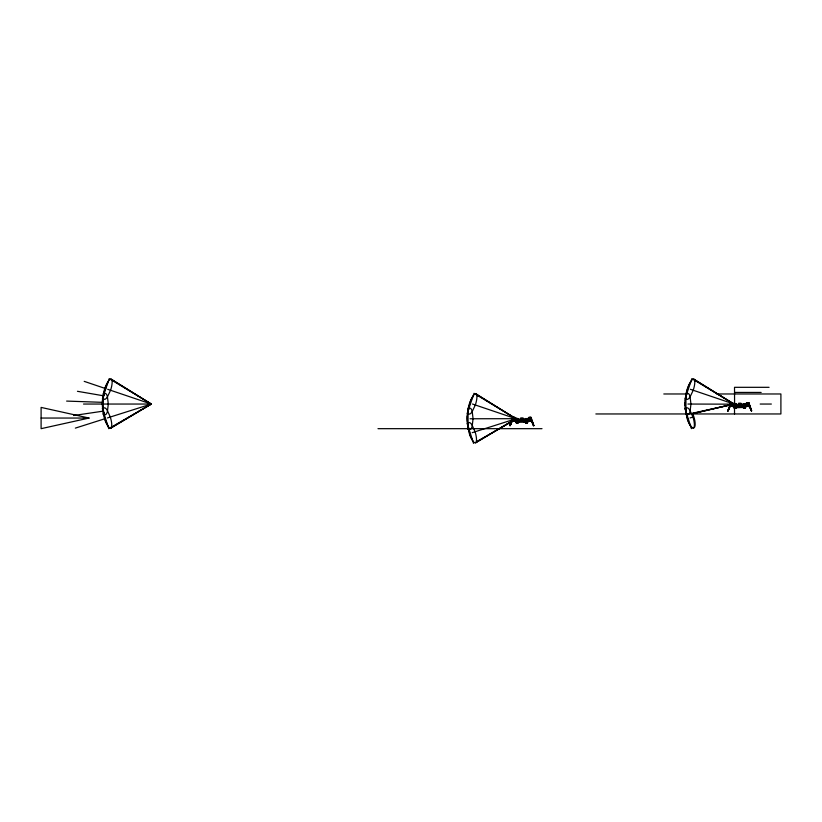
<?xml version="1.0" encoding="UTF-8"?>
<svg xmlns="http://www.w3.org/2000/svg" width="822" height="822" viewBox="0 0 822 822"><rect width="100%" height="100%" fill="white"/><g stroke="black" fill="none" stroke-linecap="round" stroke-linejoin="round"><path stroke-width="1.23" d="M103.295 414.309L103.295 413.25M468.067 429.033L468.067 427.974M514.921 421.059C513.308 418.193 515.579 422.498 515.713 420.021M514.932 421.09L515.826 421.994L517.696 421.881M518.343 419.569C518.744 418.162 515.538 418.264 516.021 419.857L515.661 418.655L515.949 419.518L515.826 418.624L516.771 419.117M516.36 421.481L517.089 422.857L516.195 422.857L518.312 422.857M516.946 420.833L516.391 420.566L517.089 419.765L516.401 420.032C523.419 423.135 511.716 416.004 515.815 420.936M513.02 418.203L514.346 418.203C511.017 418.84 515.805 417.042 515.692 419.857L516.37 418.624M516.771 422.857L516.771 421.481M516.976 422.251L516.946 418.86M517.151 421.686L517.1 418.788M517.326 418.86L517.285 422.508M517.5 418.788L517.572 419.374L517.655 418.788M517.85 418.788L518.086 421.049L517.213 419.487C519.35 423.659 518.292 419.004 517.357 421.481M517.983 422.508C517.326 421.172 519.237 420.165 517.911 421.1M517.973 421.737L518.168 418.788M520.007 420.895L519.874 420.001M520.573 419.826L520.737 417.946L523.09 417.946L523.09 418.583M521.898 420.361L521.898 419.826M520.634 418.583L523.193 418.583L523.224 420.361L520.562 420.361L520.573 419.302M523.727 420.895L523.871 420.001M527.118 422.857L525.772 422.857L526.399 422.508M526.964 418.675L525.381 418.86L525.494 421.481C524.909 419.734 526.388 421.933 525.361 420.525M525.525 422.508C528.957 421.933 526.193 424.255 526.44 421.481L527.693 421.481L526.964 422.857M685.949 414.309L685.949 413.25M733.625 405.256C732.515 408.873 733.049 401.074 736.235 404.136L736.132 406.756M731.159 404.177L730.244 404.198L730.275 406.356L728.045 410.959L729.731 406.006L736.348 406.756L733.923 406.756L734.652 408.133M729.813 405.821L733.676 405.821L732.032 403.951L730.131 403.951L730.676 402.616L732.217 402.616L730.707 403.088M733.419 404.116C733.912 402.379 735.032 408.729 731.539 405.595C729.936 401.218 731.107 406.068 730.285 405.739M734.025 406.438L733.707 407.27L734.858 406.756M733.707 403.9L733.573 405.133C733.686 402.338 728.909 404.105 732.227 403.489M734.18 403.725C733.861 405.842 733.943 403.078 734.416 404.393L732.885 405.996M734.077 406.756L734.077 406.202M734.241 406.756L734.971 408.133L736.193 408.133L734.282 407.866M734.817 406.109L734.231 404.321M734.416 405.842L734.426 405.308L731.899 405.338L732.864 406.726L732.289 405.02M734.858 407.527L734.827 404.136M735.032 406.962L734.981 404.075M734.776 407.435L735.022 406.592L735.176 407.866M735.207 404.136L735.166 408.133M735.31 407.013L735.3 404.075M744.259 404.383L735.536 404.65L735.454 404.075M735.865 404.383L735.978 406.756L735.721 404.075M734.077 408.133L735.865 407.794M735.854 407.013L735.896 404.075M737.889 406.171L737.889 405.277M741.074 403.859L738.423 404.311L738.444 404.845L741.105 404.845M739.779 405.636L739.779 405.112M742.8 405.544L742.8 404.578L741.105 404.578L741.105 405.636L738.444 405.636L738.454 404.578M741.177 404.578L738.423 404.136M741.608 406.171L741.752 405.277M741.845 405.112L741.845 404.311L737.776 404.311L737.776 405.112M743.92 405.945C744.711 407.332 745.328 410.034 743.54 406.952M744.845 408.133L744.845 407.27M749.15 403.89C749.068 407.096 749.715 403.222 747.517 403.201L746.653 404.63L743.201 403.951L744.845 403.951L743.437 403.951L743.283 404.845M744.999 408.133L743.427 407.794M528.258 419.23C528.043 417.853 527.395 420.936 527.375 418.624M746.15 404.157C747.219 405.318 745.153 403.263 744.157 403.951M527.94 420.545L531.813 420.545L531.485 420.946L530.704 419.631L531.002 417.925L529.399 418.203L530.632 418.675L529.635 417.915L528.772 419.354L527.714 418.799L528.299 421.234L528.156 420.525L528.289 421.1L528.823 420.545L527.745 418.614L525.042 419.569M528.68 419.107L528.043 419.857L527.703 419.354L528.793 419.662M747.188 403.212C746.91 404.917 744.886 405.513 745.462 404.034C744.65 407.229 748.226 407.167 747.29 404.876C744.259 404.969 748.41 408.76 745.39 404.362M747.332 405.236C747.465 403.879 745.318 407.373 746.705 405.821L745.77 404.013L745.061 404.393L746.15 403.951L745.523 404.465L745.575 403.9M530.467 418.264C532.543 419.158 535.533 432.845 531.68 421.008L528.238 420.638L531.885 420.73L531.557 421.131M526.964 421.481C529.758 422.539 527.816 419.662 528.402 421.326C531.659 417.555 526.84 424.368 523.963 421.552L526.594 421.881M528.156 420.515L528.752 420.905M530.015 420.021L528.084 420.289C528.341 421.378 529.399 419.436 529.358 419.95M528.402 421.131L528.227 420.525C530.807 417.74 526.912 422.96 529.296 420.165L529.091 419.446L528.269 420.248L529.327 419.744M530.622 419.066L531.125 419.775L530.693 418.511M531.022 418.09L530.724 417.34L530.92 418.758M531.3 419.251L531.351 418.562M531.546 420.381L530.848 419.035M744.146 404.773L744.67 405.452L744.311 404.558L743.222 405.934L743.509 406.643L744.044 406.13M746.787 406.078C748.904 403.088 743.129 409.068 747.897 405.297M746.582 405.554L746.047 405.523L746.972 404.732L746.181 406.417L749.438 406.407L751.4 410.99L749.407 405.493M745.986 405.76L746.294 406.253L747.27 405.472M748.441 404.65L748.452 404.177M749.674 405.606L748.955 403.787M527.888 418.737L527.991 419.405L527.662 418.614M528.515 421.1L529.152 420.196M745.379 404.445L746.263 404.352M745.914 404.65L745.862 404.095M742.369 407.167L741.845 406.828L746.15 406.756L746.171 405.873L746.386 406.489M467.307 416.014L467.307 421.522M685.147 402.215L685.147 405.883M736.142 406.13L734.077 405.133L734.303 404.558C736.255 405.41 736.81 407.26 736.039 405.626M516.586 418.449L516.134 418.182L515.055 420.915L518.466 421.481L516.946 421.737M476.411 394.139L516.021 418.891L515.127 419.549L514.11 417.915M515.322 420.72L515.456 421.481L515.805 420.741M516.35 419.189L516.298 418.449M524.878 421.552L525.782 420.741M525.772 420.556L525.628 421.172L527.549 419.857L530.077 420.319L531.485 418.675L530.94 417.34L529.07 417.34L525.35 420.895M527.375 420.063L527.313 419.282L525.761 421.737M528.197 418.881L528.279 419.549M528.402 420.782L527.652 421.296M736.111 404.845L736.574 404.383L733.656 404.157L732.792 405.821C734.231 407.28 732.998 404.486 731.816 405.297M734.221 404.599C733.686 405.133 733.614 403.643 733.008 404.825M732.433 405.369L733.316 406.52L733.563 405.873M734.015 404.075L734.467 403.458M735.454 406.13L735.238 406.756M735.752 406.119L734.241 405.338L734.971 405.041M735.885 406.13L735.68 406.828M736.101 406.13C735.967 406.962 735.187 405.082 736.748 406.828M736.481 406.13L736.204 406.756M743.591 405.914C743.098 405.678 743.365 406.428 743.016 406.16L742.749 406.828M744.681 406.109L745.225 405.842C746.736 402.893 741.29 408.74 744.413 404.763L746.951 402.616L748.986 403.273M745.256 404.044L745.924 405.133L748.195 405.297L744.537 405.041L745.225 405.308M745.482 406.993L744.527 407.866M749.253 404.208L748.256 405.297C749.983 404.301 748.986 402.05 747.044 402.903L748.821 402.616L751.411 410.805C752.284 404.496 741.773 407.26 747.28 402.616M514.223 419.631C516.38 422.549 513.801 419.097 514.593 420.165M733.871 404.568L733.162 406.458L732.484 405.102M516.206 419.333L515.507 420.946L512.055 420.967L510.236 425.57L511.993 420.895L510.133 425.539L511.849 420.73L509.938 425.704L512.24 418.788L513.503 419.631M512.918 418.521L513.01 417.34L512.342 420.556L513.01 419.302L512.476 418.511M511.962 420.227L512.651 418.881M512.856 419.271C513.586 417.72 512.979 421.07 512.589 419.158M514.397 419.991L513.658 420.319L514.346 419.652L515.219 420.248L514.397 419.456M512.188 421.131L515.558 421.152L511.551 420.843L512.137 421.244M515.743 419.097L516.082 419.323M516.339 419.323L514.664 417.34L512.794 417.34L512.25 418.675L513.658 420.319M518.281 420.319L517.881 421.285M730.553 403.818C723.596 421.696 731.446 401.115 731.077 404.784M733.707 405.215L731.241 405.297L731.457 404.784L729.617 405.647M730.491 405.051L730.347 403.89M729.689 406.119L730.912 404.907L730.285 404.126L730.799 404.671L731.128 402.903M730.912 404.506L730.213 404.332L729.844 405.503M733.799 406.736L733.224 406.15M733.409 405.904L733.532 406.489M102.534 401.29L102.873 398.732M512.332 419.056C513.503 417.299 512.342 419.939 513.257 419.23M512.312 419.425L513.288 419.354L512.558 418.758M685.301 400.437L685.949 397.016M530.961 419.631L533.807 425.704L531.536 418.922C529.43 418.768 531.998 419.58 530.878 418.747M743.191 405.832L744.044 406.756M743.602 406.212L743.17 406.068M745.595 404.075L745.955 404.455M746.314 405.359L747.465 403.951L748.791 403.951L748.565 403.201M748.801 404.116L749.407 405.811M749.15 404.681L748.575 404.712L749.541 405.821M745.646 404.29L745.821 404.948M468.499 408.298L470.431 401.403M686.38 393.574L686.709 391.878M745.965 405.955L746.016 406.417M515.199 420.278C514.099 419.138 515.117 422.313 515.661 420.289M515.497 420.895L515.507 420.823M518.425 420.72L517.655 420.977M733.553 404.373L732.844 404.63L731.991 403.201M743.468 406.212L743.293 406.756M467.646 413.456L468.067 411.74M686.884 391.036L688.312 386.679M512.425 419.056L513.164 418.901L512.764 419.251M516.154 418.943L515.641 419.261L514.336 417.34M730.902 404.568L730.799 404.023M729.946 405.503L730.47 404.29M102.411 398.742L109.234 378.603L151.248 404.044L111.165 427.913M467.194 413.466L474.006 393.327L516.021 418.768L472.475 404.023M685.075 398.742L691.888 378.603L733.902 404.044L690.357 389.299M527.847 418.645L525.361 418.675L528.269 418.675L526.275 418.788M528.012 419.302L528.474 420.021L529.584 418.675L531.536 418.922M528.186 421.028L528.289 421.481M530.796 418.932L531.464 420.545L531.998 420.371M747.064 405.369L747.958 405.595M748.647 404.044L751.575 410.918M748.626 404.825L749.006 404.167L748.852 404.784M749.88 405.647L749.068 404.085M729.731 406.006L728.117 410.846L729.936 406.253L733.388 406.356L732.803 406.335M513.01 417.34L512.599 418.377L513.483 418.624L512.671 417.627L514.572 417.627M730.85 403.283L730.922 403.787M732.032 405.123L732.258 404.558L731.847 405.595L731.303 405.297M516.545 420.032L513.421 420.021L513.575 419.508L472.198 432.67M514.664 417.34L514.161 418.675L515.26 420.021L515.723 418.984L515.25 420.946L516 419.518M514.161 420.032L515.343 421.326M514.356 420.196L514.644 419.446L515.476 420.248L514.582 419.61M515.343 419.045L475.938 442.637A10.635 3.411 72.4 0 0 476.678 442.02M516.36 420.063C516.144 418.028 516.719 422.087 517.48 419.497L516.596 419.487M730.892 402.616L730.491 403.951L730.676 402.616M732.032 403.951L732.546 402.616L734.128 404.558L736.224 404.845M732.947 404.383L733.049 404.743M734.128 404.558L733.902 405.133L733.491 404.64M734.837 405.452L735.197 404.558M735.361 404.773L734.272 405.842M515.939 419.446L515.343 420.895L515.887 419.333M733.286 406.253L733.614 404.671M103.418 396.523L104.117 394.837M510.051 425.642L512.435 419.199L513.051 419.487M517.572 421.481L518.281 420.525L518.466 421.028M735.454 406.756L736.307 405.832L734.478 404.763M527.868 419.045L529.163 417.627L531.063 417.627L530.252 418.624M743.18 406.017L743.684 406.119M733.491 404.229L733.245 405.76M470.759 400.54L473.123 396.307M688.641 385.816L691.004 381.593M512.219 420.217L512.836 418.912M511.746 420.371L512.527 419.302M515.209 420.566L515.034 421.08M529.347 419.991L528.628 421.059M513.031 419.631C510.647 422.056 513.442 419.58 515.589 420.515M529.707 419.754L529.779 420.319M530.93 419.354L530.231 419.631M531.69 420.967L533.848 425.457M745.821 405.821L749.633 406.171M108.35 381.593L104.99 388.385L103.551 396.194M528.906 420.802L527.724 418.819M528.659 421.265L529.368 420.155M516.082 418.963L518.692 419.569M525.474 421.018L525.679 421.183M529.635 417.925L527.724 419.857L527.662 419.323M746.386 406.171L745.472 406.438M526.789 420.176L526.429 419.282L527.056 420.176M530.94 417.34L531.197 418.778M744.496 405.657L745.431 405.133M748.821 402.616L748.133 403.9M749.006 403.951L747.28 403.489M527.868 419.23L529.399 417.34M527.159 420.206L526.799 419.765M745.924 405.133L746.376 404.578M525.577 420.35L526.255 419.487L526.892 420.381M528.371 421.08L527.858 419.446M745.616 404.794L746.325 406.253M745.677 404.794L746.006 405.893M515.805 419.323L476.801 441.506M512.743 418.562L512.044 420.432M730.614 404.609L731.138 404.701M746.335 405.513L747.229 404.732M746.551 405.996L747.075 405.267M530.632 418.614L531.166 418.511M745.657 403.982L743.458 403.951M748.421 404.784C749.705 405.801 747.794 403.448 749.417 404.198M748.893 404.208L748.842 404.506M517.809 419.374L518.415 419.107M526.378 419.107L525.361 419.107L528.505 419.302M735.988 404.383L735.351 404.383M527.375 421.481L526.583 422.857L526.583 422.251M744.845 407.866L745.575 406.756L744.321 406.756M518.25 421.665L518.785 421.254M736.132 406.952L736.666 406.53M512.332 421.008L509.887 425.457M528.269 420.248L529.152 419.61M110.631 428.077L151.248 404.044L111.628 379.415M475.414 442.801L514.921 419.415M733.08 405.554L733.594 405.678M527.344 420.566L526.655 420.833L527.344 420.032M517.285 420.032L517.829 419.765M735.166 405.308L735.854 405.041M531.505 420.494L530.991 418.84M75.347 428.118L104.723 418.799L103.387 411.452A10.635 3.411 -90 0 0 104.117 413.25M107.415 417.946L151.248 404.044L111.104 379.23M690.079 417.946L692.956 417.031L689.843 410.137A10.635 3.021 72.4 0 0 685.856 409.623L687.202 418.86A10.635 3.021 72.4 0 0 690.316 425.755L691.425 427.183A10.635 3.021 72.4 0 0 692.956 417.031M692.165 413.815L730.224 404.907L691.651 413.815M526.039 421.028L525.227 420.936M736.214 406.335L735.464 406.212M745.79 406.756L743.91 407.435M89.053 418.049L41.1 428.673L41.1 407.414L89.053 418.049L41.1 418.049M692.103 413.312L730.213 404.866M73.682 415.5L103.706 411.062M148.741 404.414L151.248 404.044L107.692 389.299M732.227 404.927L733.358 405.493L732.279 404.732M730.748 404.167L687.922 404.044M525.659 421.665L525.659 422.303L527.334 422.251L527.334 422.857L525.751 422.857M516.956 420.176L513.853 419.857M736.163 407.794L735.567 407.794M743.427 408.133L743.91 408.133M525.587 418.675L525.823 419.374M518.302 422.508L516.401 422.59L518.312 422.508M517.254 422.857L516.946 421.45M769.073 387.316L734.519 387.316L734.58 404.003M734.519 392.433L761.151 392.433M663.796 393.974L686.524 393.974M716.835 393.974L780.9 393.974L780.9 413.959L595.858 413.959M732.453 402.903L730.553 402.903L731.364 403.9M734.467 403.561L735.063 403.561M734.858 403.951L733.347 403.951L736.235 404.136M83.515 404.044L151.248 404.044L108.751 428.673L102.318 408.411M760.175 404.044L771.365 404.044M745.164 404.26L742.924 404.845M745.79 404.403L743.263 404.136M730.409 404.578L731.015 404.907M748.328 404.63L749.315 404.701M731.97 405.051L733.358 405.523M735.361 404.763L734.56 405.452M741.054 405.112L741.136 404.578M736.389 405.112L744.074 405.112M736.029 405.38L739.05 405.38L739.05 406.119L737.2 406.53M743.725 405.38L739.708 405.38L739.708 406.119L742.081 406.171M731.981 405.472L733.029 406.366M736.122 405.534L743.571 405.534M745.225 405.842L745.081 405.308M745.873 405.78L746.345 405.575M746.068 405.976L750.065 406.119L749.613 406.633L751.74 410.774M744.033 406.212L743.242 406.448M749.479 406.52L748.708 404.167M734.776 406.828L737.653 406.828L737.129 407.167M735.022 407.167L737.396 407.167M742.102 407.167L744.475 407.167M735.598 407.435L734.282 407.527L734.498 408.133M734.282 407.794L742.975 407.476L742.975 406.51L735.752 406.356M743.499 407.794L744.177 407.794M735.32 407.794L736.101 407.794M743.499 408.133L744.177 408.133M743.633 408.133L745.215 407.866M516.586 418.285L517.182 418.357M531.146 418.377L530.724 417.34M470.05 418.768L518.271 418.675L517.716 419.107M512.198 418.922L512.979 418.932M520.542 418.86L523.285 418.86M517.449 419.374L526.08 419.374M530.447 419.354L531.423 419.405M517.459 419.569L519.504 420.001M520.562 419.569L523.224 419.569M530.488 419.425L531.433 419.425M518.816 419.826L524.919 419.826M519.155 420.093L521.169 420.093L521.169 420.833L519.319 421.254M524.847 420.093L521.826 420.093L521.826 420.833L524.21 420.895M518.816 420.268L524.919 420.268M529.152 420.165L530.077 420.319M518.394 420.895L518.867 421.552M527.519 419.251L528.227 420.946L531.752 420.895M531.926 420.843L528.186 421.203M519.093 421.234L525.094 421.234L525.094 422.2L516.401 422.251L516.617 422.857M526.655 421.481L525.268 421.737L526.799 421.737L526.799 418.86M517.151 421.881L519.771 421.552L516.041 421.481L516.771 422.59M527.919 421.994L527.19 421.994L527.919 421.481M526.029 422.148L526.851 422.148M517.613 422.857L518.302 422.857M526.09 422.857L525.525 422.857M533.714 425.673L531.598 421.244M377.986 428.673L542.006 428.673M744.136 404.763L744.773 405.657M735.464 407.794L735.577 407.167M735.834 408.133L735.782 406.51M527.19 418.624L528.269 419.117M513.36 420.021L513.966 420.319M525.751 422.508L527.334 422.59M743.725 407.578L745.215 407.527L745.215 408.133M66.623 401.085L102.524 402.338M148.679 403.951L151.248 404.044L148.741 403.612M77.453 391.303L103.716 395.834M84.204 381.357L105.822 388.672M743.787 405.041L744.331 405.308M748.41 403.787L749.315 403.931M748.914 404.65L749.161 404.198M693.758 379.23L733.902 404.044L694.292 379.415M475.876 393.954L516.021 418.768M742.081 406.53L742.615 406.952M524.21 421.254L524.734 421.665M732.32 405.112L732.916 405.554M743.807 404.65L743.376 406.756M514.418 420.134L515.188 421.08M729.998 406.356L733.44 405.945M472.701 440.397L470.79 436.903M107.929 425.673L104.702 418.809M530.817 419.425L531.32 420.463M688.672 422.179L690.583 425.673A10.635 3.411 72.4 0 0 691.764 427.07M526.378 421.481L526.152 420.782M525.936 420.936L526.306 421.737M748.369 402.903L748.791 403.962M746.951 402.616L747.465 403.951M747.239 404.558L747.66 405.595M745.369 404.558L745.595 405.133M530.169 419.508L530.375 420.021L527.2 420.032L527.2 420.566M529.07 417.34L529.584 418.675M529.645 420.196L529.409 419.61M743.55 406.16L743.818 406.828M688.302 421.398L686.185 413.6M470.42 436.122L468.304 428.324M684.983 408.411L691.415 428.673M467.102 423.135L473.534 443.397M685.373 409.644L686.411 413.25A10.635 3.021 -90 0 0 690.059 411.565L690.942 404.044L690.059 396.523A10.635 3.021 -90 0 0 686.411 394.837L685.795 396.523A10.635 3.021 -90 0 0 684.911 404.044L685.414 409.767M467.492 424.368L468.54 427.974A10.635 3.021 -90 0 0 472.177 426.279L473.061 418.768L472.177 411.247A10.635 3.021 -90 0 0 468.54 409.562L467.913 411.247A10.635 3.021 -90 0 0 467.03 418.768L467.533 424.491M102.709 409.644L103.757 413.25A10.635 3.021 90 0 0 107.405 411.565L108.288 404.044L107.405 396.523A10.635 3.021 90 0 0 103.757 394.837L103.13 396.523A10.635 3.021 -90 0 0 102.247 404.044L102.75 409.767M685.949 411.072L685.301 407.65M467.646 424.08L468.17 426.176M102.534 406.798L102.873 409.356M745.42 406.202L745.431 406.756M744.681 404.136L744.681 407.013L743.15 406.756M744.516 404.075L744.465 406.962M744.3 404.136L744.362 406.962M743.684 404.075L743.787 406.109M743.643 407.013L743.633 404.383M734.652 406.756L734.652 407.866M526.635 418.788L526.583 421.686M526.419 418.86L526.481 421.686M525.905 419.107L525.905 419.765M525.761 419.765L525.72 418.788L525.648 421.481M744.722 406.828L744.722 407.435M744.64 407.527L744.475 406.592L744.527 408.133M743.9 404.075L743.91 404.845M743.838 404.383L742.112 405.277M742.081 405.544L742.102 407.301M741.608 405.277L741.557 406.53M741.074 404.136L740.971 403.222L738.618 403.222L738.618 403.859M737.416 405.544L737.396 407.301M735.659 403.736L735.659 404.845M735.598 404.075L735.587 404.845M734.519 407.712L734.519 413.959M685.949 393.409L685.949 414.678M526.018 418.788L526.029 419.569L524.231 420.001M526.049 421.881L526.142 422.549M525.957 418.46L525.957 419.569M525.782 422.22L525.803 422.857M524.21 420.268L524.22 422.015M524.046 419.302L524.046 419.826L523.963 419.035L519.894 419.035L519.894 419.826M523.727 420.001L523.676 421.254M523.254 419.302L523.224 419.826M519.535 420.895L519.535 420.268L519.504 421.881M517.778 418.46L517.778 419.569M468.067 408.133L468.067 429.403M103.295 393.409L103.295 414.678M110.682 379.476A10.635 3.411 -71.3 0 1 112.789 381.305M111.895 427.296A10.635 3.411 72.4 0 1 110.21 427.83M693.336 379.476A10.635 3.411 -71.3 0 1 695.443 381.305M692.915 414.165A10.635 3.411 72.4 0 1 692.874 427.83M475.455 394.19A10.635 3.411 -71.3 0 1 477.561 396.029M736.697 404.845L736.697 405.544L736.697 404.845M103.192 409.623L104.538 418.86A10.635 3.021 72.4 0 0 107.661 425.755L108.761 427.183A10.635 3.021 72.4 0 0 110.302 417.031L107.179 410.137A10.635 3.021 72.4 0 0 103.192 409.623M467.975 424.347L469.321 433.584A10.635 3.021 72.4 0 0 472.434 440.479L473.544 441.897A10.635 3.021 72.4 0 0 475.075 431.756L471.962 424.861A10.635 3.021 72.4 0 0 467.975 424.347M110.559 390.275L107.302 397.108A10.635 3.021 -71.3 0 1 103.315 397.54L103.264 395.742A10.635 3.021 -71.3 0 1 108.083 381.5L109.213 380.103A10.635 3.021 -71.3 0 1 110.559 390.275M475.332 404.989L472.085 411.832A10.635 3.021 -71.3 0 1 468.088 412.264L468.037 410.466A10.635 3.021 -71.3 0 1 472.866 396.225L473.996 394.817A10.635 3.021 -71.3 0 1 475.332 404.989M693.213 390.275L689.966 397.108A10.635 3.021 -71.3 0 1 685.969 397.54L685.918 395.742A10.635 3.021 -71.3 0 1 690.737 381.5L691.877 380.103A10.635 3.021 -71.3 0 1 693.213 390.275"/></g></svg>
